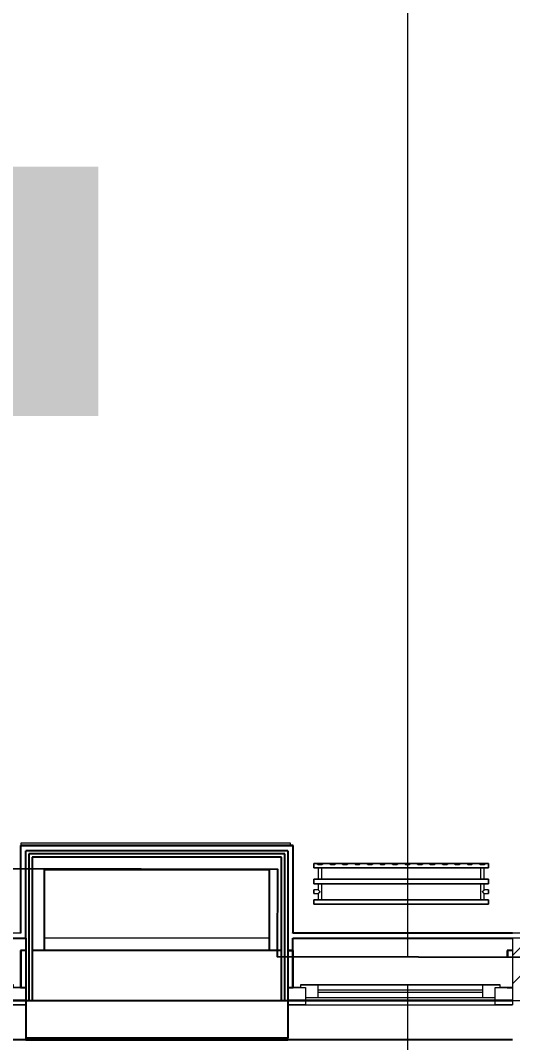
# Model space of a CAD drawing. Header units: millimetres. Extents: x 3914 to 443608, y -156176 to 78197.
# Drawn here: x 123316 to 125287, y -146382 to -142283 of the extents above; entities that cross this region are included whole.
import ezdxf

# ---------------------------------------------------------------- set-up
doc = ezdxf.new("R2010")
doc.units = ezdxf.units.MM
for name, color, linetype, lineweight in [('A-FLOR', 7, 'Continuous', 9), ('A-GLAZ', 7, 'Continuous', 9), ('A-GLAZ-1', 7, 'Continuous', 5), ('S-COLS-1', 7, 'Continuous', 5), ('Оси', 7, 'Continuous', 9)]:
    doc.layers.add(name, color=color, linetype=linetype, lineweight=lineweight)
doc.layers.add('M-EQPM-1', color=7, linetype='Continuous', lineweight=9, true_color=0xb2b2b2)
doc.styles.add('СПДС', font='ГОСТ тип А.ttf', dxfattribs={"width": 0.9})

# ---------------------------------------------------------------- blocks, each defined once
blk = doc.blocks.new('120_Окно_СКБ_2Ст_Фрамуга сверху - 120_Окно_СКБ_2Ст_2300х2500_h_ ДОО-19727959-Объем проектирования 1 этажа')
at = {"layer": 'A-GLAZ'}
for p, q in [((-1150, -127), (-1150, -57)), ((-1150, -57), (-1080, -57)), ((-1080, -57), (-1080, -127)), ((520, -127), (520, -57)), ((520, -57), (590, -57)), ((590, -57), (590, -127)), ((1080, -127), (1080, -57)), ((1080, -57), (1150, -57)), ((1150, -57), (1150, -127)), ((520, -87), (-1080, -87)), ((-1080, -87), (-1080, -127)), ((-1030, -137), (-1030, -87)), ((470, -137), (470, -87)), ((520, -127), (520, -87)), ((1080, -87), (590, -87)), ((590, -87), (590, -127)), ((640, -137), (640, -87)), ((1030, -137), (1030, -87)), ((1080, -127), (1080, -87)), ((-1080, -127), (-1150, -127)), ((-1080, -127), (-1100, -127)), ((-1100, -127), (-1100, -137)), ((-1100, -137), (540, -137)), ((540, -137), (-1100, -137)), ((590, -127), (520, -127)), ((540, -127), (520, -127)), ((540, -137), (540, -127)), ((590, -127), (570, -127)), ((570, -127), (570, -137)), ((570, -137), (1100, -137)), ((1100, -137), (570, -137)), ((1150, -127), (1080, -127)), ((1100, -127), (1080, -127)), ((1100, -137), (1100, -127))]:
    blk.add_line(p, q, dxfattribs=at)
at = {"layer": 'A-GLAZ-1'}
for p, q in [((1150, -57), (-1150, -57)), ((-1080, -57), (1080, -57)), ((-1030, -107), (470, -107)), ((470, -117), (-1030, -117)), ((640, -107), (1030, -107)), ((1030, -117), (640, -117)), ((-1130, -127), (-1100, -127)), ((540, -127), (570, -127)), ((540, -127), (570, -127)), ((1100, -127), (1130, -127))]:
    blk.add_line(p, q, dxfattribs=at)
blk = doc.blocks.new('120_Окно_СКБ_1Ст - 120_Окно_СКБ_1Ст 900х2500_h_ с форточкой-22876038-Объем проектирования 1 этажа')
at = {"layer": 'A-GLAZ'}
for p, q in [((-450, -127), (-450, -57)), ((-450, -57), (-380, -57)), ((-380, -57), (-380, -127)), ((380, -127), (380, -57)), ((380, -57), (450, -57)), ((450, -57), (450, -127)), ((380, -87), (-380, -87)), ((-380, -87), (-380, -127)), ((-330, -137), (-330, -87)), ((330, -137), (330, -87)), ((380, -127), (380, -87)), ((-380, -127), (-450, -127)), ((-380, -127), (-400, -127)), ((-400, -127), (-400, -137)), ((-400, -137), (400, -137)), ((400, -137), (-400, -137)), ((450, -127), (380, -127)), ((400, -127), (380, -127)), ((400, -137), (400, -127))]:
    blk.add_line(p, q, dxfattribs=at)
at = {"layer": 'A-GLAZ-1'}
for p, q in [((450, -57), (-450, -57)), ((-330, -107), (330, -107)), ((330, -117), (-330, -117)), ((-430, -127), (-400, -127)), ((400, -127), (430, -127))]:
    blk.add_line(p, q, dxfattribs=at)
blk = doc.blocks.new('BSC_Колонна _Прямоугольная - 250х900-23282983-Объем проектирования 1 этажа')
at = {"layer": 'S-COLS-1'}
h = blk.add_hatch(dxfattribs=at)
h.set_pattern_fill('FP_91', color=256, style=0, pattern_type=2)
h.set_pattern_definition([(45, (-99480, -25), (-114.04925, 114.04925), []), (45, (-99365.95, -25), (-114.04925, 114.04925), [201.613, -40.323, 6.706, -33.617])])
h.paths.add_polyline_path([(450, -125), (450, 125), (-450, 125), (-450, -125)])
for p, q in [((450, 125), (-450, 125)), ((-450, 125), (-450, -125)), ((450, -125), (450, 125)), ((-450, -125), (450, -125))]:
    blk.add_line(p, q, dxfattribs=at)
blk = doc.blocks.new('radiator_prado_classic_z_tip_30_po exemplyaru - Classic Z Тип 30-300-V233-Объем проектирования 1 этажа')
at = {"layer": 'M-EQPM-1'}
for p, q in [((0, 228), (0, 210)), ((700, 228), (0, 228)), ((0, 210), (0, 228)), ((0, 228), (12.5, 228)), ((0, 210), (700, 210)), ((17.8, 210), (0, 210)), ((12.5, 228), (37.5, 228)), ((37.5, 228), (12.5, 228)), ((12.5, 228), (37.5, 228)), ((12.5, 228), (17.5, 223)), ((12.5, 228), (17.5, 223)), ((32.5, 223), (17.5, 223)), ((17.5, 223), (32.5, 223)), ((17.5, 210), (17.5, 164)), ((17.5, 210), (17.5, 164)), ((17.8, 210), (17.5, 210)), ((17.5, 210), (17.8, 210)), ((17.8, 210), (17.5, 210)), ((17.5, 210), (32.5, 210)), ((32.2, 210), (17.8, 210)), ((17.8, 210), (32.2, 210)), ((32.2, 210), (17.8, 210)), ((32.5, 210), (32.2, 210)), ((32.2, 210), (32.5, 210)), ((32.5, 210), (32.2, 210)), ((667.8, 210), (32.2, 210)), ((32.5, 223), (37.5, 228)), ((37.5, 228), (32.5, 223)), ((32.5, 164), (32.5, 210)), ((32.5, 164), (32.5, 210)), ((37.5, 228), (62.5, 228)), ((62.5, 228), (87.5, 228)), ((87.5, 228), (62.5, 228)), ((62.5, 228), (87.5, 228)), ((62.5, 228), (67.5, 223)), ((62.5, 228), (67.5, 223)), ((82.5, 223), (67.5, 223)), ((67.5, 223), (82.5, 223)), ((82.5, 223), (87.5, 228)), ((87.5, 228), (82.5, 223)), ((87.5, 228), (112.5, 228)), ((112.5, 228), (137.5, 228)), ((137.5, 228), (112.5, 228)), ((112.5, 228), (137.5, 228)), ((112.5, 228), (117.5, 223)), ((112.5, 228), (117.5, 223)), ((132.5, 223), (117.5, 223)), ((117.5, 223), (132.5, 223)), ((132.5, 223), (137.5, 228)), ((137.5, 228), (132.5, 223)), ((137.5, 228), (162.5, 228)), ((162.5, 228), (187.5, 228)), ((187.5, 228), (162.5, 228)), ((162.5, 228), (187.5, 228)), ((162.5, 228), (167.5, 223)), ((162.5, 228), (167.5, 223)), ((182.5, 223), (167.5, 223)), ((167.5, 223), (182.5, 223)), ((182.5, 223), (187.5, 228)), ((187.5, 228), (182.5, 223)), ((187.5, 228), (212.4, 228)), ((212.5, 228), (237.5, 228)), ((237.5, 228), (212.5, 228)), ((212.5, 228), (237.5, 228)), ((212.5, 228), (217.5, 223)), ((212.5, 228), (217.5, 223)), ((232.5, 223), (217.5, 223)), ((217.5, 223), (232.5, 223)), ((232.5, 223), (237.5, 228)), ((237.5, 228), (232.5, 223)), ((237.5, 228), (262.5, 228)), ((262.5, 228), (287.5, 228)), ((287.5, 228), (262.5, 228)), ((262.5, 228), (287.5, 228)), ((262.5, 228), (267.5, 223)), ((262.5, 228), (267.5, 223)), ((282.5, 223), (267.5, 223)), ((267.5, 223), (282.5, 223)), ((282.5, 223), (287.5, 228)), ((287.5, 228), (282.5, 223)), ((287.5, 228), (312.5, 228)), ((312.5, 228), (337.5, 228)), ((337.5, 228), (312.5, 228)), ((312.5, 228), (337.5, 228)), ((312.5, 228), (317.5, 223)), ((312.5, 228), (317.5, 223)), ((332.5, 223), (317.5, 223)), ((317.5, 223), (332.5, 223)), ((332.5, 223), (337.5, 228)), ((337.5, 228), (332.5, 223)), ((337.5, 228), (362.5, 228)), ((362.5, 228), (387.5, 228)), ((387.5, 228), (362.5, 228)), ((362.5, 228), (387.5, 228)), ((362.5, 228), (367.5, 223)), ((362.5, 228), (367.5, 223)), ((382.5, 223), (367.5, 223)), ((367.5, 223), (382.5, 223)), ((382.5, 223), (387.5, 228)), ((387.5, 228), (382.5, 223)), ((387.5, 228), (412.5, 228)), ((412.5, 228), (437.5, 228)), ((437.5, 228), (412.5, 228)), ((412.5, 228), (437.5, 228)), ((412.5, 228), (417.5, 223)), ((412.5, 228), (417.5, 223)), ((432.5, 223), (417.5, 223)), ((417.5, 223), (432.5, 223)), ((432.5, 223), (437.5, 228)), ((437.5, 228), (432.5, 223)), ((437.5, 228), (462.5, 228)), ((462.5, 228), (487.5, 228)), ((487.5, 228), (462.5, 228)), ((462.5, 228), (487.5, 228)), ((462.5, 228), (467.5, 223)), ((462.5, 228), (467.5, 223)), ((482.5, 223), (467.5, 223)), ((467.5, 223), (482.5, 223)), ((482.5, 223), (487.5, 228)), ((487.5, 228), (482.5, 223)), ((487.5, 228), (512.5, 228)), ((512.5, 228), (537.5, 228)), ((537.5, 228), (512.5, 228)), ((512.5, 228), (537.5, 228)), ((512.5, 228), (517.5, 223)), ((512.5, 228), (517.5, 223)), ((532.5, 223), (517.5, 223)), ((517.5, 223), (532.5, 223)), ((532.5, 223), (537.5, 228)), ((537.5, 228), (532.5, 223)), ((537.5, 228), (562.5, 228)), ((562.5, 228), (587.5, 228)), ((587.5, 228), (562.5, 228)), ((562.5, 228), (587.5, 228)), ((562.5, 228), (567.5, 223)), ((562.5, 228), (567.5, 223)), ((582.5, 223), (567.5, 223)), ((567.5, 223), (582.5, 223)), ((582.5, 223), (587.5, 228)), ((587.5, 228), (582.5, 223)), ((587.5, 228), (612.5, 228)), ((612.5, 228), (637.5, 228)), ((637.5, 228), (612.5, 228)), ((612.5, 228), (637.5, 228)), ((612.5, 228), (617.5, 223)), ((612.5, 228), (617.5, 223)), ((632.5, 223), (617.5, 223)), ((617.5, 223), (632.5, 223)), ((632.5, 223), (637.5, 228)), ((637.5, 228), (632.5, 223)), ((637.5, 228), (662.5, 228)), ((662.5, 228), (687.5, 228)), ((687.5, 228), (662.5, 228)), ((662.5, 228), (687.5, 228)), ((662.5, 228), (667.5, 223)), ((662.5, 228), (667.5, 223)), ((682.5, 223), (667.5, 223)), ((667.5, 223), (682.5, 223)), ((667.5, 210), (667.5, 164)), ((667.5, 210), (667.5, 164)), ((667.8, 210), (667.5, 210)), ((667.5, 210), (682.5, 210)), ((667.8, 210), (667.5, 210)), ((667.5, 210), (667.8, 210)), ((682.2, 210), (667.8, 210)), ((682.2, 210), (667.8, 210)), ((667.8, 210), (682.2, 210)), ((682.5, 210), (682.2, 210)), ((682.5, 210), (682.2, 210)), ((682.2, 210), (682.5, 210)), ((700, 210), (682.2, 210)), ((682.5, 223), (687.5, 228)), ((687.5, 228), (682.5, 223)), ((682.5, 164), (682.5, 210)), ((682.5, 164), (682.5, 210)), ((687.5, 228), (700, 228)), ((700, 210), (700, 228)), ((700, 228), (700, 210)), ((700, 164), (0, 164)), ((0, 164), (0, 146)), ((0, 146), (0, 164)), ((0, 164), (17.8, 164)), ((17.8, 164), (17.5, 164)), ((17.5, 164), (17.8, 164)), ((17.8, 164), (17.5, 164)), ((17.5, 164), (32.5, 164)), ((19.7, 164), (17.8, 164)), ((17.8, 164), (32.2, 164)), ((32.2, 164), (17.8, 164)), ((23.1, 164), (19.7, 164)), ((32.2, 164), (23.1, 164)), ((32.5, 164), (32.2, 164)), ((32.2, 164), (32.5, 164)), ((32.5, 164), (32.2, 164)), ((32.2, 164), (667.8, 164)), ((667.8, 164), (667.5, 164)), ((667.5, 164), (682.5, 164)), ((667.8, 164), (667.5, 164)), ((667.5, 164), (667.8, 164)), ((682.2, 164), (667.8, 164)), ((682.2, 164), (667.8, 164)), ((667.8, 164), (682.2, 164)), ((682.5, 164), (682.2, 164)), ((682.5, 164), (682.2, 164)), ((682.2, 164), (682.5, 164)), ((682.2, 164), (700, 164)), ((700, 146), (700, 164)), ((700, 164), (700, 146)), ((0, 146), (700, 146)), ((18.5, 146), (0, 146)), ((17.5, 146), (17.5, 121.5)), ((17.5, 146), (17.5, 121.5)), ((17.5, 146), (18.5, 146)), ((18.5, 146), (17.5, 146)), ((17.5, 146), (18.5, 146)), ((32.5, 146), (17.5, 146)), ((18.5, 146), (19.7, 146)), ((32.2, 146), (18.5, 146)), ((18.5, 146), (32.2, 146)), ((19.7, 146), (23.1, 146)), ((23.1, 146), (32.2, 146)), ((32.2, 146), (32.5, 146)), ((32.5, 146), (32.2, 146)), ((32.2, 146), (32.5, 146)), ((667.8, 146), (32.2, 146)), ((32.5, 82), (32.5, 146)), ((32.5, 82), (32.5, 146)), ((667.5, 146), (667.5, 82)), ((667.5, 146), (667.5, 82)), ((667.5, 146), (667.8, 146)), ((682.5, 146), (667.5, 146)), ((667.5, 146), (667.8, 146)), ((667.8, 146), (667.5, 146)), ((667.8, 146), (681.5, 146)), ((667.8, 146), (681.5, 146)), ((681.5, 146), (667.8, 146)), ((681.5, 146), (682.5, 146)), ((681.5, 146), (682.5, 146)), ((682.5, 146), (681.5, 146)), ((700, 146), (681.5, 146)), ((682.5, 121.5), (682.5, 146)), ((682.5, 121.5), (682.5, 146)), ((17.5, 121.5), (0, 121.5)), ((17.5, 121.5), (0, 121.5)), ((0, 121.5), (0, 120.5)), ((0, 106.5), (0, 121.5)), ((0, 120.5), (0, 107.5)), ((0, 120.5), (0, 119.3)), ((0, 114), (0, 120.5)), ((0, 120.5), (0, 120.5)), ((0, 119.3), (0, 117.8)), ((0, 117.8), (0, 114)), ((0, 114), (0, 110.3)), ((0, 107.5), (0, 114)), ((0, 110.3), (0, 108.7)), ((0, 108.7), (0, 107.5)), ((0, 107.5), (0, 106.5)), ((0, 107.5), (0, 107.5)), ((0, 106.5), (17.5, 106.5)), ((0, 106.5), (17.5, 106.5)), ((700, 82), (0, 82)), ((0, 82), (0, 64)), ((0, 64), (0, 82)), ((0, 82), (18.5, 82)), ((17.5, 106.5), (17.5, 82)), ((17.5, 106.5), (17.5, 82)), ((18.5, 82), (17.5, 82)), ((17.5, 82), (18.5, 82)), ((18.5, 82), (17.5, 82)), ((17.5, 82), (32.5, 82)), ((19.7, 82), (18.5, 82)), ((18.5, 82), (32.2, 82)), ((32.2, 82), (18.5, 82)), ((32.2, 82), (19.7, 82)), ((32.5, 82), (32.2, 82)), ((32.2, 82), (32.5, 82)), ((32.5, 82), (32.2, 82)), ((32.2, 82), (667.8, 82)), ((667.8, 82), (667.5, 82)), ((667.5, 82), (682.5, 82)), ((667.8, 82), (667.5, 82)), ((667.5, 82), (667.8, 82)), ((681.5, 82), (667.8, 82)), ((681.5, 82), (667.8, 82)), ((667.8, 82), (681.5, 82)), ((682.5, 82), (681.5, 82)), ((682.5, 82), (681.5, 82)), ((681.5, 82), (682.5, 82)), ((681.5, 82), (700, 82)), ((700, 121.5), (682.5, 121.5)), ((700, 121.5), (682.5, 121.5)), ((682.5, 82), (682.5, 106.5)), ((682.5, 106.5), (700, 106.5)), ((682.5, 82), (682.5, 106.5)), ((682.5, 106.5), (700, 106.5)), ((700, 121.5), (700, 106.5)), ((700, 120.5), (700, 121.5)), ((700, 121.5), (700, 120.5)), ((700, 120.5), (700, 121.5)), ((700, 107.5), (700, 120.5)), ((700, 120.5), (700, 107.5)), ((700, 107.5), (700, 120.5)), ((700, 106.5), (700, 107.5)), ((700, 107.5), (700, 106.5)), ((700, 106.5), (700, 107.5)), ((700, 64), (700, 82)), ((700, 82), (700, 64)), ((700, 64), (0, 64)), ((0, 64), (700, 64))]:
    blk.add_line(p, q, dxfattribs=at)
for points, knots in [([(18.5, 120.5), (18.4, 120.6), (18.3, 120.7), (18.1, 120.9), (17.9, 121.1), (17.8, 121.2), (17.7, 121.3), (17.5, 121.5), (17.5, 121.5), (17.5, 121.5)], [0.7142857, 0.7142857, 0.7142857, 0.7142857, 0.75, 0.7857143, 0.8214286, 0.8571429, 0.8928571, 0.9285714, 1, 1, 1, 1]), ([(17.5, 121.5), (17.5, 121.5), (17.5, 121.5), (17.7, 121.3), (17.8, 121.2), (17.9, 121.1), (18.1, 120.9), (18.3, 120.7), (18.4, 120.6), (18.5, 120.5)], [0, 0, 0, 0, 0.0714286, 0.1071429, 0.1428571, 0.1785714, 0.2142857, 0.25, 0.2857143, 0.2857143, 0.2857143, 0.2857143]), ([(17.5, 121.5), (17.5, 121.5), (17.5, 121.5), (17.7, 121.3), (17.8, 121.2), (17.9, 121.1), (18.1, 120.9), (18.3, 120.7), (18.4, 120.6), (18.5, 120.5)], [0, 0, 0, 0, 0.0714286, 0.1071429, 0.1428571, 0.1785714, 0.2142857, 0.25, 0.2857143, 0.2857143, 0.2857143, 0.2857143]), ([(25, 114), (24.5, 114.5), (23.6, 115.4), (22.4, 116.6), (21.6, 117.4), (21.1, 117.9), (20.8, 118.2), (20.5, 118.5), (20.2, 118.8), (19.8, 119.1), (19.6, 119.4), (19.3, 119.7), (19, 120), (18.7, 120.3), (18.5, 120.5), (18.3, 120.7), (18.1, 120.9), (17.9, 121.1), (17.8, 121.2), (17.7, 121.3), (17.5, 121.5), (17.5, 121.5), (17.5, 121.5)], [0, 0, 0, 0, 0.142857, 0.285714, 0.357143, 0.392857, 0.428571, 0.464286, 0.5, 0.535714, 0.571429, 0.607143, 0.642857, 0.678571, 0.714286, 0.75, 0.785714, 0.821429, 0.857143, 0.892857, 0.928571, 1, 1, 1, 1]), ([(17.5, 106.5), (17.5, 106.5), (17.5, 106.5), (17.7, 106.7), (17.8, 106.8), (17.9, 106.9), (18.1, 107.1), (18.3, 107.3), (18.5, 107.5), (18.7, 107.7), (19, 108), (19.3, 108.3), (19.6, 108.6), (19.8, 108.9), (20.3, 109.3), (20.7, 109.7), (21.1, 110.1), (21.6, 110.6), (22.4, 111.4), (23.6, 112.6), (24.5, 113.5), (25, 114)], [0, 0, 0, 0, 0.071429, 0.107143, 0.142857, 0.178571, 0.214286, 0.25, 0.285714, 0.321429, 0.357143, 0.392857, 0.428571, 0.464286, 0.5, 0.571429, 0.607143, 0.642857, 0.714286, 0.857143, 1, 1, 1, 1]), ([(17.5, 106.5), (17.5, 106.5), (17.5, 106.5), (17.7, 106.7), (17.8, 106.8), (17.9, 106.9), (18.1, 107.1), (18.3, 107.3), (18.4, 107.4), (18.5, 107.5)], [0, 0, 0, 0, 0.0714286, 0.1071429, 0.1428571, 0.1785714, 0.2142857, 0.25, 0.2857143, 0.2857143, 0.2857143, 0.2857143]), ([(18.5, 107.5), (18.4, 107.4), (18.3, 107.3), (18.1, 107.1), (17.9, 106.9), (17.8, 106.8), (17.7, 106.7), (17.5, 106.5), (17.5, 106.5), (17.5, 106.5)], [0.7142857, 0.7142857, 0.7142857, 0.7142857, 0.75, 0.7857143, 0.8214286, 0.8571429, 0.8928571, 0.9285714, 1, 1, 1, 1]), ([(18.5, 107.5), (18.4, 107.4), (18.3, 107.3), (18.1, 107.1), (17.9, 106.9), (17.8, 106.8), (17.7, 106.7), (17.5, 106.5), (17.5, 106.5), (17.5, 106.5)], [0.7142857, 0.7142857, 0.7142857, 0.7142857, 0.75, 0.7857143, 0.8214286, 0.8571429, 0.8928571, 0.9285714, 1, 1, 1, 1]), ([(22.1, 116.9), (21.9, 117.1), (21.6, 117.4), (21.1, 117.9), (20.8, 118.2), (20.5, 118.5), (20.2, 118.8), (19.9, 119.2), (19.7, 119.3), (19.6, 119.4)], [0.2857143, 0.2857143, 0.2857143, 0.2857143, 0.3571429, 0.3928571, 0.4285714, 0.4642857, 0.5, 0.5357143, 0.5714286, 0.5714286, 0.5714286, 0.5714286]), ([(19.6, 119.4), (19.7, 119.3), (19.9, 119.2), (20.3, 118.7), (20.7, 118.3), (21.1, 117.9), (21.6, 117.4), (21.9, 117.1), (22.1, 116.9)], [0.4285714, 0.4285714, 0.4285714, 0.4285714, 0.4642857, 0.5, 0.5714286, 0.6071429, 0.6428571, 0.7142857, 0.7142857, 0.7142857, 0.7142857]), ([(19.6, 119.4), (19.7, 119.3), (19.8, 119.1), (20.3, 118.7), (20.7, 118.3), (21.1, 117.9), (21.6, 117.4), (21.9, 117.1), (22.1, 116.9)], [0.4285714, 0.4285714, 0.4285714, 0.4285714, 0.4642857, 0.5, 0.5714286, 0.6071429, 0.6428571, 0.7142857, 0.7142857, 0.7142857, 0.7142857]), ([(22.1, 111.1), (21.9, 110.9), (21.6, 110.6), (21.1, 110.1), (20.8, 109.8), (20.5, 109.5), (20.2, 109.2), (19.9, 108.8), (19.7, 108.7), (19.6, 108.6)], [0.2857143, 0.2857143, 0.2857143, 0.2857143, 0.3571429, 0.3928571, 0.4285714, 0.4642857, 0.5, 0.5357143, 0.5714286, 0.5714286, 0.5714286, 0.5714286]), ([(22.1, 111.1), (21.9, 110.9), (21.6, 110.6), (21.1, 110.1), (20.8, 109.8), (20.5, 109.5), (20.2, 109.2), (19.8, 108.9), (19.7, 108.7), (19.6, 108.6)], [0.2857143, 0.2857143, 0.2857143, 0.2857143, 0.3571429, 0.3928571, 0.4285714, 0.4642857, 0.5, 0.5357143, 0.5714286, 0.5714286, 0.5714286, 0.5714286]), ([(19.6, 108.6), (19.7, 108.7), (19.9, 108.8), (20.3, 109.3), (20.6, 109.6), (20.8, 109.8)], [0.4285714, 0.4285714, 0.4285714, 0.4285714, 0.4642857, 0.5, 0.5714286, 0.5714286, 0.5714286, 0.5714286]), ([(20.8, 109.8), (20.9, 109.9), (21.1, 110.1), (21.6, 110.6), (21.9, 110.9), (22.1, 111.1)], [0.5714286, 0.5714286, 0.5714286, 0.5714286, 0.6071429, 0.6428571, 0.7142857, 0.7142857, 0.7142857, 0.7142857]), ([(675, 114), (675.5, 114.5), (676.4, 115.4), (677.6, 116.6), (678.4, 117.4), (678.9, 117.9), (679.2, 118.2), (679.5, 118.5), (679.8, 118.8), (680.1, 119.2), (680.4, 119.4), (680.7, 119.7), (681, 120), (681.3, 120.3), (681.5, 120.5), (681.7, 120.7), (681.9, 120.9), (682.1, 121.1), (682.2, 121.2), (682.3, 121.3), (682.5, 121.5), (682.5, 121.5), (682.5, 121.5)], [0, 0, 0, 0, 0.142857, 0.285714, 0.357143, 0.392857, 0.428571, 0.464286, 0.5, 0.535714, 0.571429, 0.607143, 0.642857, 0.678571, 0.714286, 0.75, 0.785714, 0.821429, 0.857143, 0.892857, 0.928571, 1, 1, 1, 1]), ([(682.5, 106.5), (682.5, 106.5), (682.5, 106.5), (682.3, 106.7), (682.2, 106.8), (682.1, 106.9), (681.9, 107.1), (681.7, 107.3), (681.5, 107.5), (681.3, 107.7), (681, 108), (680.7, 108.3), (680.4, 108.6), (680.1, 108.8), (679.7, 109.3), (679.3, 109.7), (678.9, 110.1), (678.4, 110.6), (677.6, 111.4), (676.4, 112.6), (675.5, 113.5), (675, 114)], [0, 0, 0, 0, 0.071429, 0.107143, 0.142857, 0.178571, 0.214286, 0.25, 0.285714, 0.321429, 0.357143, 0.392857, 0.428571, 0.464286, 0.5, 0.571429, 0.607143, 0.642857, 0.714286, 0.857143, 1, 1, 1, 1]), ([(680.4, 119.4), (680.3, 119.3), (680.1, 119.2), (679.7, 118.7), (679.3, 118.3), (678.9, 117.9), (678.4, 117.4), (678.1, 117.1), (677.9, 116.9)], [0.4285714, 0.4285714, 0.4285714, 0.4285714, 0.4642857, 0.5, 0.5714286, 0.6071429, 0.6428571, 0.7142857, 0.7142857, 0.7142857, 0.7142857]), ([(680.4, 119.4), (680.3, 119.3), (680.1, 119.2), (679.7, 118.7), (679.3, 118.3), (678.9, 117.9), (678.4, 117.4), (678.1, 117.1), (677.9, 116.9)], [0.4285714, 0.4285714, 0.4285714, 0.4285714, 0.4642857, 0.5, 0.5714286, 0.6071429, 0.6428571, 0.7142857, 0.7142857, 0.7142857, 0.7142857]), ([(677.9, 116.9), (678.1, 117.1), (678.4, 117.4), (678.9, 117.9), (679.2, 118.2), (679.5, 118.5), (679.8, 118.8), (680.1, 119.2), (680.3, 119.3), (680.4, 119.4)], [0.2857143, 0.2857143, 0.2857143, 0.2857143, 0.3571429, 0.3928571, 0.4285714, 0.4642857, 0.5, 0.5357143, 0.5714286, 0.5714286, 0.5714286, 0.5714286]), ([(677.9, 111.1), (678.1, 110.9), (678.4, 110.6), (678.9, 110.1), (679.2, 109.8), (679.5, 109.5), (679.8, 109.2), (680.1, 108.8), (680.3, 108.7), (680.4, 108.6)], [0.2857143, 0.2857143, 0.2857143, 0.2857143, 0.3571429, 0.3928571, 0.4285714, 0.4642857, 0.5, 0.5357143, 0.5714286, 0.5714286, 0.5714286, 0.5714286]), ([(677.9, 111.1), (678.1, 110.9), (678.4, 110.6), (678.9, 110.1), (679.2, 109.8), (679.5, 109.5), (679.8, 109.2), (680.1, 108.8), (680.3, 108.7), (680.4, 108.6)], [0.2857143, 0.2857143, 0.2857143, 0.2857143, 0.3571429, 0.3928571, 0.4285714, 0.4642857, 0.5, 0.5357143, 0.5714286, 0.5714286, 0.5714286, 0.5714286]), ([(680.4, 108.6), (680.3, 108.7), (680.1, 108.8), (679.7, 109.3), (679.3, 109.7), (678.9, 110.1), (678.4, 110.6), (678.1, 110.9), (677.9, 111.1)], [0.4285714, 0.4285714, 0.4285714, 0.4285714, 0.4642857, 0.5, 0.5714286, 0.6071429, 0.6428571, 0.7142857, 0.7142857, 0.7142857, 0.7142857]), ([(682.5, 121.5), (682.5, 121.5), (682.5, 121.5), (682.3, 121.3), (682.2, 121.2), (682.1, 121.1), (681.9, 120.9), (681.7, 120.7), (681.6, 120.6), (681.5, 120.5)], [0, 0, 0, 0, 0.0714286, 0.1071429, 0.1428571, 0.1785714, 0.2142857, 0.25, 0.2857143, 0.2857143, 0.2857143, 0.2857143]), ([(682.5, 121.5), (682.5, 121.5), (682.5, 121.5), (682.3, 121.3), (682.2, 121.2), (682.1, 121.1), (681.9, 120.9), (681.7, 120.7), (681.6, 120.6), (681.5, 120.5)], [0, 0, 0, 0, 0.0714286, 0.1071429, 0.1428571, 0.1785714, 0.2142857, 0.25, 0.2857143, 0.2857143, 0.2857143, 0.2857143]), ([(681.5, 120.5), (681.6, 120.6), (681.7, 120.7), (681.9, 120.9), (682.1, 121.1), (682.2, 121.2), (682.3, 121.3), (682.5, 121.5), (682.5, 121.5), (682.5, 121.5)], [0.7142857, 0.7142857, 0.7142857, 0.7142857, 0.75, 0.7857143, 0.8214286, 0.8571429, 0.8928571, 0.9285714, 1, 1, 1, 1]), ([(681.5, 107.5), (681.6, 107.4), (681.7, 107.3), (681.9, 107.1), (682.1, 106.9), (682.2, 106.8), (682.3, 106.7), (682.5, 106.5), (682.5, 106.5), (682.5, 106.5)], [0.7142857, 0.7142857, 0.7142857, 0.7142857, 0.75, 0.7857143, 0.8214286, 0.8571429, 0.8928571, 0.9285714, 1, 1, 1, 1]), ([(681.5, 107.5), (681.6, 107.4), (681.7, 107.3), (681.9, 107.1), (682.1, 106.9), (682.2, 106.8), (682.3, 106.7), (682.5, 106.5), (682.5, 106.5), (682.5, 106.5)], [0.7142857, 0.7142857, 0.7142857, 0.7142857, 0.75, 0.7857143, 0.8214286, 0.8571429, 0.8928571, 0.9285714, 1, 1, 1, 1]), ([(682.5, 106.5), (682.5, 106.5), (682.5, 106.5), (682.3, 106.7), (682.2, 106.8), (682.1, 106.9), (681.9, 107.1), (681.7, 107.3), (681.6, 107.4), (681.5, 107.5)], [0, 0, 0, 0, 0.0714286, 0.1071429, 0.1428571, 0.1785714, 0.2142857, 0.25, 0.2857143, 0.2857143, 0.2857143, 0.2857143])]:
    blk.add_open_spline(points, degree=3, knots=knots, dxfattribs=at)
for points in [[(19.6, 119.4), (19.5, 119.5), (19.3, 119.7), (19, 120), (18.7, 120.3), (18.6, 120.4), (18.5, 120.5)], [(18.5, 120.5), (18.6, 120.4), (18.7, 120.3), (19, 120), (19.3, 119.7), (19.5, 119.5), (19.6, 119.4)], [(18.5, 120.5), (18.6, 120.4), (18.7, 120.3), (19, 120), (19.3, 119.7), (19.5, 119.5), (19.6, 119.4)], [(18.5, 107.5), (18.6, 107.6), (18.7, 107.7), (19, 108), (19.3, 108.3), (19.5, 108.5), (19.6, 108.6)], [(19.6, 108.6), (19.5, 108.5), (19.3, 108.3), (19, 108), (18.7, 107.7), (18.6, 107.6), (18.5, 107.5)], [(19.6, 108.6), (19.5, 108.5), (19.3, 108.3), (19, 108), (18.7, 107.7), (18.6, 107.6), (18.5, 107.5)], [(25, 114), (24.5, 114.5), (23.6, 115.4), (22.6, 116.4), (22.1, 116.9)], [(22.1, 116.9), (22.6, 116.4), (23.6, 115.4), (24.5, 114.5), (25, 114)], [(22.1, 116.9), (22.6, 116.4), (23.6, 115.4), (24.5, 114.5), (25, 114)], [(22.1, 111.1), (22.6, 111.6), (23.6, 112.6), (24.5, 113.5), (25, 114)], [(25, 114), (24.5, 113.5), (23.6, 112.6), (22.6, 111.6), (22.1, 111.1)], [(25, 114), (24.5, 113.5), (23.6, 112.6), (22.6, 111.6), (22.1, 111.1)], [(677.9, 116.9), (677.4, 116.4), (676.4, 115.4), (675.5, 114.5), (675, 114)], [(677.9, 116.9), (677.4, 116.4), (676.4, 115.4), (675.5, 114.5), (675, 114)], [(675, 114), (675.5, 114.5), (676.4, 115.4), (677.4, 116.4), (677.9, 116.9)], [(675, 114), (675.5, 113.5), (676.4, 112.6), (677.4, 111.6), (677.9, 111.1)], [(675, 114), (675.5, 113.5), (676.4, 112.6), (677.4, 111.6), (677.9, 111.1)], [(677.9, 111.1), (677.4, 111.6), (676.4, 112.6), (675.5, 113.5), (675, 114)], [(681.5, 120.5), (681.4, 120.4), (681.3, 120.3), (681, 120), (680.7, 119.7), (680.5, 119.5), (680.4, 119.4)], [(681.5, 120.5), (681.4, 120.4), (681.3, 120.3), (681, 120), (680.7, 119.7), (680.5, 119.5), (680.4, 119.4)], [(680.4, 119.4), (680.5, 119.5), (680.7, 119.7), (681, 120), (681.3, 120.3), (681.4, 120.4), (681.5, 120.5)], [(680.4, 108.6), (680.5, 108.5), (680.7, 108.3), (681, 108), (681.3, 107.7), (681.4, 107.6), (681.5, 107.5)], [(680.4, 108.6), (680.5, 108.5), (680.7, 108.3), (681, 108), (681.3, 107.7), (681.4, 107.6), (681.5, 107.5)], [(681.5, 107.5), (681.4, 107.6), (681.3, 107.7), (681, 108), (680.7, 108.3), (680.5, 108.5), (680.4, 108.6)]]:
    blk.add_open_spline(points, degree=3, dxfattribs=at)

msp = doc.modelspace()

# ---------------------------------------------------------------- linework, layer by layer
for p, q in [((123316, -145591.7), (123316, -145941.7)), ((124408, -145591.7), (123316, -145591.7)), ((124407, -145592.7), (123317, -145592.7)), ((124407, -145592.7), (124407, -145941.7)), ((124408, -145941.7), (124408, -145591.7)), ((124387, -145612.7), (123337, -145612.7)), ((123337, -145962.7), (123337, -145612.7)), ((123349.5, -145625.2), (123349.5, -146212.7)), ((124374.5, -145625.2), (123349.5, -145625.2)), ((124374.5, -146212.7), (124374.5, -145625.2)), ((124387, -145612.7), (124387, -146362.7)), ((123362, -145637.7), (123362, -146212.7)), ((124362, -145637.7), (123362, -145637.7)), ((124362, -146212.7), (124362, -145637.7)), ((123412, -146012.7), (123412, -145687.7)), ((123412, -145687.7), (124312, -145687.7)), ((124312, -145687.7), (124312, -146012.7)), ((120787, -145962.7), (123337, -145962.7)), ((123337, -145962.7), (123337, -146362.7)), ((123412, -145962.7), (123413.9, -145962.7)), ((124407, -145942.7), (124407, -145941.7)), ((124407, -145941.7), (124408, -145941.7)), ((124407, -145962.7), (125287, -145962.7)), ((124407, -146160.7), (124407, -145962.7)), ((124408, -145941.7), (125287, -145941.7)), ((123316, -146012.7), (123316, -146160.7)), ((123317, -146012.7), (123316, -146012.7)), ((123317, -146012.7), (123317, -146160.7)), ((123337, -146012.7), (123317, -146012.7)), ((124362, -146012.7), (123362, -146012.7)), ((124387, -146012.7), (124407, -146012.7)), ((124407, -146012.7), (124387, -146012.7)), ((124407, -146012.7), (124387, -146012.7)), ((124408, -146012.7), (124407, -146012.7)), ((124408, -146012.7), (124407, -146012.7)), ((124408, -146160.7), (124408, -146012.7)), ((125267, -146012.7), (125266, -146012.7)), ((125266, -146012.7), (125266, -146038.8)), ((125267, -146012.7), (125266, -146012.7)), ((125287, -146012.7), (125267, -146012.7)), ((125267, -146012.7), (125267, -146038.8)), ((125287, -146012.7), (125267, -146012.7)), ((123316, -146160.7), (123317, -146160.7)), ((123317, -146160.7), (123337, -146160.7)), ((124387, -146160.7), (124407, -146160.7)), ((124387, -146160.7), (124407, -146160.7)), ((124407, -146160.7), (124408, -146160.7)), ((124407, -146160.7), (124408, -146160.7)), ((125266, -146160.7), (125267, -146160.7)), ((125266, -146160.7), (125267, -146160.7)), ((125267, -146160.7), (125287, -146160.7)), ((125267, -146160.7), (125287, -146160.7)), ((120787, -146212.7), (125287, -146212.7)), ((123337, -146212.7), (121037, -146212.7)), ((123362, -146212.7), (124362, -146212.7)), ((125287, -146212.7), (124387, -146212.7)), ((123337, -146370.7), (121037, -146370.7)), ((123337, -146362.7), (123337, -146370.7)), ((123337, -146362.7), (124387, -146362.7)), ((123337, -146365.7), (124387, -146365.7)), ((123337, -146370.7), (124387, -146370.7)), ((124387, -146370.7), (124387, -146362.7)), ((125287, -146370.7), (124387, -146370.7))]:
    msp.add_line(p, q)
at = {"flags": 128}
msp.add_lwpolyline([(118635.4, -146023.2), (123252.4, -146034), (123253.2, -145684), (124345.2, -145686.6), (124344.4, -146036.6), (127742.4, -146044.6), (127743.2, -145695.1), (127763.2, -145695.1), (127774.1, -141056.6), (120394.1, -141039.3), (120397.5, -139599.3), (118259.5, -139594.3), (118245.2, -145672.3), (118636.2, -145673.2)], close=True, dxfattribs=at)
at = {"layer": 'A-FLOR'}
for p, q in [((124397, -145582.7), (123317, -145582.7)), ((123317, -145582.7), (123317, -145942.7)), ((124397, -145592.7), (124397, -145582.7)), ((123317, -145942.7), (118703, -145942.7)), ((124312, -145962.7), (123413.9, -145962.7)), ((127827, -145942.7), (124407, -145942.7))]:
    msp.add_line(p, q, dxfattribs=at)
at = {"layer": 'Оси'}
for points in [[(124867, -146037.8), (124867, -143019), (124867, -129197.6), (124867, -124197.6)], [(124867, -148019), (124867, -146150.7)]]:
    msp.add_lwpolyline(points, dxfattribs=at)

# ---------------------------------------------------------------- block references
msp.add_blockref('BSC_Колонна _Прямоугольная - 250х900-23282983-Объем проектирования 1 этажа', (125737, -146087.7))
at = {"color": 3, "rotation": 180}
for name, p in [('120_Окно_СКБ_2Ст_Фрамуга сверху - 120_Окно_СКБ_2Ст_2300х2500_h_ ДОО-19727959-Объем проектирования 1 этажа', (122187, -146287.7)), ('120_Окно_СКБ_1Ст - 120_Окно_СКБ_1Ст 900х2500_h_ с форточкой-22876038-Объем проектирования 1 этажа', (124837, -146287.7))]:
    msp.add_blockref(name, p, dxfattribs=at)
at = {"layer": 'M-EQPM-1'}
msp.add_blockref('radiator_prado_classic_z_tip_30_po exemplyaru - Classic Z Тип 30-300-V233-Объем проектирования 1 этажа', (124491, -145891), dxfattribs=at)

# ---------------------------------------------------------------- texts
at = {"insert": (122165.1, -143119.4), "char_height": 500, "width": 1212.151, "attachment_point": 1, "style": 'СПДС', "bg_fill": 1, "box_fill_scale": 1.5, "bg_fill_color": 7, "bg_fill_true_color": 16777215, "bg_fill_transparency": 0}
msp.add_mtext('1.67', dxfattribs=at)

doc.saveas('drawing.dxf')
